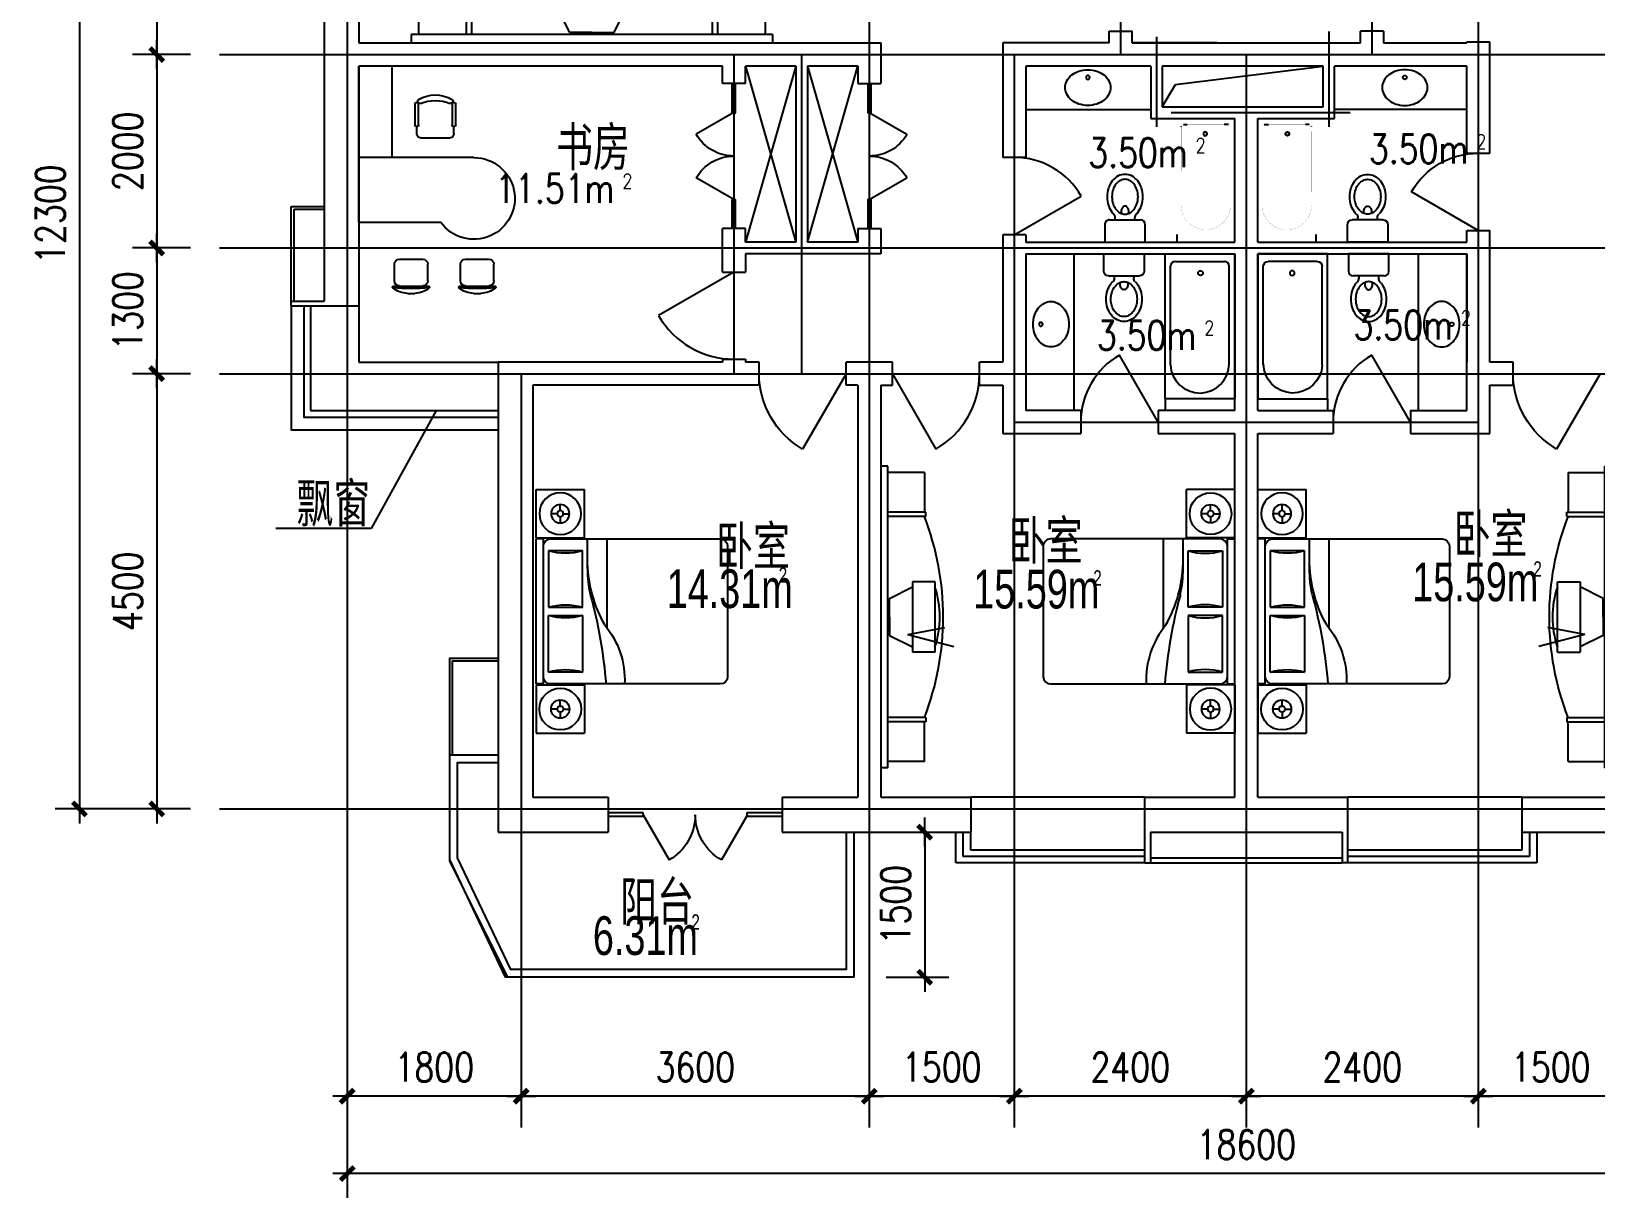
# Model space of a CAD drawing. Header units: millimetres. Extents: x 1132 to 30928, y 558 to 21471.
# Drawn here: x 1132 to 17314, y 558 to 12618 of the extents above; entities that cross this region are included whole.
import ezdxf
from ezdxf.enums import TextEntityAlignment as Align

# ---------------------------------------------------------------- set-up
doc = ezdxf.new("R2010")
doc.units = ezdxf.units.MM
for name, color, linetype in [('AXIS', 3, 'Continuous'), ('BALCONY', 6, 'Continuous'), ('DOTE', 1, 'Continuous'), ('LVTRY', 6, 'Continuous'), ('PUB_DIM', 3, 'Continuous'), ('PUB_TEXT', 7, 'Continuous'), ('PUB_WALL', 255, 'Continuous'), ('WALL', 255, 'Continuous'), ('WINDOW', 2, 'Continuous'), ('家具布置', 6, 'Continuous')]:
    doc.layers.add(name, color=color, linetype=linetype)
doc.styles.add('DIM_FONT', font='SIMPLEX.shx', dxfattribs={"width": 0.8})
doc.styles.get("Standard").update_dxf_attribs({"font": 'arial.ttf'})
doc.dimstyles.new('AXIS', dxfattribs={"dimtxt": 300, "dimasz": 1, "dimexe": 250, "dimexo": 300, "dimgap": 150, "dimtad": 1, "dimdec": 0, "dimdsep": 46, "dimtxsty": 'DIM_FONT', "dimblk": '_DIMX', "dimcen": 2.5, "dimse1": 1, "dimse2": 1, "dimclrt": 7, "dimadec": 0, "dimazin": 0, "dimtfac": 1, "dimtdec": 0, "dimtix": 1, "dimtmove": 2, "dimatfit": 3, "dimldrblk": '_DIMX', "dimfxl": 1, "dimtolj": 1, "dimtzin": 0, "dimarcsym": 0})
doc.dimstyles.new('DIMN', dxfattribs={"dimtxt": 300, "dimasz": 1, "dimexe": 250, "dimexo": 300, "dimgap": 150, "dimtad": 1, "dimdec": 0, "dimdsep": 46, "dimtxsty": 'DIM_FONT', "dimblk": '_DIMX', "dimcen": 2.5, "dimclrt": 7, "dimadec": 0, "dimazin": 0, "dimtfac": 1, "dimtdec": 0, "dimtix": 1, "dimtmove": 2, "dimatfit": 3, "dimldrblk": '_DIMX', "dimfxl": 1, "dimtolj": 1, "dimtzin": 0, "dimarcsym": 0})

# ---------------------------------------------------------------- blocks, each defined once
blk = doc.blocks.new('_DIMX')
blk.add_line((-150, 0), (150, 0))
at = {"const_width": 50}
blk.add_lwpolyline([(-70, -70), (70, 70)], dxfattribs=at)
blk = doc.blocks.new('*D69')
at = {"layer": 'DEFPOINTS', "color": 0, "transparency": 16777216}
for p in [(4400, 2461), (23000, 2461), (4400, 808)]:
    blk.add_point(p, dxfattribs=at)
at = {"layer": 'PUB_DIM', "color": 0, "lineweight": -2, "transparency": 16777216}
for p, q in [((4400, 2161), (4400, 558)), ((23000, 2161), (23000, 558)), ((22999, 808), (4401, 808))]:
    blk.add_line(p, q, dxfattribs=at)
at = {"layer": 'PUB_DIM', "color": 0, "lineweight": -2, "transparency": 16777216, "rotation": 180}
blk.add_blockref('_DIMX', (4400, 808), dxfattribs=at)
at = {"layer": 'PUB_DIM', "color": 0, "lineweight": -2, "transparency": 16777216}
blk.add_blockref('_DIMX', (23000, 808), dxfattribs=at)
at = {"layer": 'PUB_DIM', "color": 7, "transparency": 16777216, "insert": (13700, 1108), "char_height": 300, "attachment_point": 5, "style": 'DIM_FONT'}
blk.add_mtext('\\A1;18600', dxfattribs=at)
blk = doc.blocks.new('M_A1SFU')
blk.add_line((-0.5, 0), (0, -0.866))
blk.add_arc((-0.5, 0), 1, 300, 0)
blk = doc.blocks.new('*D73')
at = {"layer": 'DEFPOINTS', "color": 0, "transparency": 16777216}
for p in [(3079, 16878), (1629, 4578), (3079, 4578)]:
    blk.add_point(p, dxfattribs=at)
at = {"layer": 'PUB_DIM', "color": 0, "lineweight": -2, "transparency": 16777216}
for p, q in [((2779, 16878), (1379, 16878)), ((1629, 16877), (1629, 4579)), ((2779, 4578), (1379, 4578))]:
    blk.add_line(p, q, dxfattribs=at)
for p, rotation in [((1629, 16878), 90), ((1629, 4578), 270)]:
    blk.add_blockref('_DIMX', p, dxfattribs=dict(at, rotation=rotation))
at = {"layer": 'PUB_DIM', "color": 7, "transparency": 16777216, "insert": (1329, 10728), "char_height": 300, "attachment_point": 5, "rotation": 90, "style": 'DIM_FONT'}
blk.add_mtext('\\A1;12300', dxfattribs=at)
blk = doc.blocks.new('*D74')
at = {"layer": 'DEFPOINTS', "color": 0, "transparency": 16777216}
for p in [(3079, 9078), (2429, 4578), (3079, 4578)]:
    blk.add_point(p, dxfattribs=at)
at = {"layer": 'PUB_DIM', "color": 0, "lineweight": -2, "transparency": 16777216}
for p, q in [((2779, 9078), (2179, 9078)), ((2429, 9077), (2429, 4579)), ((2779, 4578), (2179, 4578))]:
    blk.add_line(p, q, dxfattribs=at)
for p, rotation in [((2429, 9078), 90), ((2429, 4578), 270)]:
    blk.add_blockref('_DIMX', p, dxfattribs=dict(at, rotation=rotation))
at = {"layer": 'PUB_DIM', "color": 7, "transparency": 16777216, "insert": (2129, 6828), "char_height": 300, "attachment_point": 5, "rotation": 90, "style": 'DIM_FONT'}
blk.add_mtext('\\A1;4500', dxfattribs=at)
blk = doc.blocks.new('*D75')
at = {"layer": 'AXIS', "color": 0, "lineweight": -2, "transparency": 16777216}
for p, q in [((9974, 4338), (10623, 4338)), ((10373, 4337), (10373, 2839)), ((9974, 2838), (10623, 2838))]:
    blk.add_line(p, q, dxfattribs=at)
at = {"layer": 'DEFPOINTS', "color": 0, "transparency": 16777216}
for p in [(9674, 4338), (9674, 2838), (10373, 2838)]:
    blk.add_point(p, dxfattribs=at)
at = {"layer": 'AXIS', "color": 0, "lineweight": -2, "transparency": 16777216}
for p, rotation in [((10373, 4338), 90), ((10373, 2838), 270)]:
    blk.add_blockref('_DIMX', p, dxfattribs=dict(at, rotation=rotation))
at = {"layer": 'AXIS', "color": 7, "transparency": 16777216, "insert": (10073, 3588), "char_height": 300, "attachment_point": 5, "rotation": 90, "style": 'DIM_FONT'}
blk.add_mtext('\\A1;1500', dxfattribs=at)
blk = doc.blocks.new('*D76')
at = {"layer": 'DEFPOINTS', "color": 0, "transparency": 16777216}
for p in [(11300, 2461), (13700, 2461), (11300, 1608)]:
    blk.add_point(p, dxfattribs=at)
at = {"layer": 'PUB_DIM', "color": 0, "lineweight": -2, "transparency": 16777216}
for p, q in [((11300, 2161), (11300, 1358)), ((13700, 2161), (13700, 1358)), ((13699, 1608), (11301, 1608))]:
    blk.add_line(p, q, dxfattribs=at)
at = {"layer": 'PUB_DIM', "color": 0, "lineweight": -2, "transparency": 16777216, "rotation": 180}
blk.add_blockref('_DIMX', (11300, 1608), dxfattribs=at)
at = {"layer": 'PUB_DIM', "color": 0, "lineweight": -2, "transparency": 16777216}
blk.add_blockref('_DIMX', (13700, 1608), dxfattribs=at)
at = {"layer": 'PUB_DIM', "color": 7, "transparency": 16777216, "insert": (12500, 1908), "char_height": 300, "attachment_point": 5, "style": 'DIM_FONT'}
blk.add_mtext('\\A1;2400', dxfattribs=at)
blk = doc.blocks.new('*D77')
at = {"layer": 'DEFPOINTS', "color": 0, "transparency": 16777216}
for p in [(9800, 2461), (11300, 2461), (9800, 1608)]:
    blk.add_point(p, dxfattribs=at)
at = {"layer": 'PUB_DIM', "color": 0, "lineweight": -2, "transparency": 16777216}
for p, q in [((9800, 2161), (9800, 1358)), ((11300, 2161), (11300, 1358)), ((11299, 1608), (9801, 1608))]:
    blk.add_line(p, q, dxfattribs=at)
at = {"layer": 'PUB_DIM', "color": 0, "lineweight": -2, "transparency": 16777216, "rotation": 180}
blk.add_blockref('_DIMX', (9800, 1608), dxfattribs=at)
at = {"layer": 'PUB_DIM', "color": 0, "lineweight": -2, "transparency": 16777216}
blk.add_blockref('_DIMX', (11300, 1608), dxfattribs=at)
at = {"layer": 'PUB_DIM', "color": 7, "transparency": 16777216, "insert": (10550, 1908), "char_height": 300, "attachment_point": 5, "style": 'DIM_FONT'}
blk.add_mtext('\\A1;1500', dxfattribs=at)
blk = doc.blocks.new('*D78')
at = {"layer": 'DEFPOINTS', "color": 0, "transparency": 16777216}
for p in [(6200, 2461), (9800, 2461), (6200, 1608)]:
    blk.add_point(p, dxfattribs=at)
at = {"layer": 'PUB_DIM', "color": 0, "lineweight": -2, "transparency": 16777216}
for p, q in [((6200, 2161), (6200, 1358)), ((9800, 2161), (9800, 1358)), ((9799, 1608), (6201, 1608))]:
    blk.add_line(p, q, dxfattribs=at)
at = {"layer": 'PUB_DIM', "color": 0, "lineweight": -2, "transparency": 16777216, "rotation": 180}
blk.add_blockref('_DIMX', (6200, 1608), dxfattribs=at)
at = {"layer": 'PUB_DIM', "color": 0, "lineweight": -2, "transparency": 16777216}
blk.add_blockref('_DIMX', (9800, 1608), dxfattribs=at)
at = {"layer": 'PUB_DIM', "color": 7, "transparency": 16777216, "insert": (8000, 1908), "char_height": 300, "attachment_point": 5, "style": 'DIM_FONT'}
blk.add_mtext('\\A1;3600', dxfattribs=at)
blk = doc.blocks.new('*D79')
at = {"layer": 'DEFPOINTS', "color": 0, "transparency": 16777216}
for p in [(4400, 2461), (6200, 2461), (4400, 1608)]:
    blk.add_point(p, dxfattribs=at)
at = {"layer": 'PUB_DIM', "color": 0, "lineweight": -2, "transparency": 16777216}
for p, q in [((4400, 2161), (4400, 1358)), ((6200, 2161), (6200, 1358)), ((6199, 1608), (4401, 1608))]:
    blk.add_line(p, q, dxfattribs=at)
at = {"layer": 'PUB_DIM', "color": 0, "lineweight": -2, "transparency": 16777216, "rotation": 180}
blk.add_blockref('_DIMX', (4400, 1608), dxfattribs=at)
at = {"layer": 'PUB_DIM', "color": 0, "lineweight": -2, "transparency": 16777216}
blk.add_blockref('_DIMX', (6200, 1608), dxfattribs=at)
at = {"layer": 'PUB_DIM', "color": 7, "transparency": 16777216, "insert": (5300, 1908), "char_height": 300, "attachment_point": 5, "style": 'DIM_FONT'}
blk.add_mtext('\\A1;1800', dxfattribs=at)
blk = doc.blocks.new('*D80')
at = {"layer": 'DEFPOINTS', "color": 0, "transparency": 16777216}
for p in [(13700, 2461), (16100, 2461), (13700, 1608)]:
    blk.add_point(p, dxfattribs=at)
at = {"layer": 'PUB_DIM', "color": 0, "lineweight": -2, "transparency": 16777216}
for p, q in [((13700, 2161), (13700, 1358)), ((16100, 2161), (16100, 1358)), ((16099, 1608), (13701, 1608))]:
    blk.add_line(p, q, dxfattribs=at)
at = {"layer": 'PUB_DIM', "color": 0, "lineweight": -2, "transparency": 16777216, "rotation": 180}
blk.add_blockref('_DIMX', (13700, 1608), dxfattribs=at)
at = {"layer": 'PUB_DIM', "color": 0, "lineweight": -2, "transparency": 16777216}
blk.add_blockref('_DIMX', (16100, 1608), dxfattribs=at)
at = {"layer": 'PUB_DIM', "color": 7, "transparency": 16777216, "insert": (14900, 1908), "char_height": 300, "attachment_point": 5, "style": 'DIM_FONT'}
blk.add_mtext('\\A1;2400', dxfattribs=at)
blk = doc.blocks.new('*D81')
at = {"layer": 'DEFPOINTS', "color": 0, "transparency": 16777216}
for p in [(16100, 2461), (17600, 2461), (16100, 1608)]:
    blk.add_point(p, dxfattribs=at)
at = {"layer": 'PUB_DIM', "color": 0, "lineweight": -2, "transparency": 16777216}
for p, q in [((16100, 2161), (16100, 1358)), ((17600, 2161), (17600, 1358)), ((17599, 1608), (16101, 1608))]:
    blk.add_line(p, q, dxfattribs=at)
at = {"layer": 'PUB_DIM', "color": 0, "lineweight": -2, "transparency": 16777216, "rotation": 180}
blk.add_blockref('_DIMX', (16100, 1608), dxfattribs=at)
at = {"layer": 'PUB_DIM', "color": 0, "lineweight": -2, "transparency": 16777216}
blk.add_blockref('_DIMX', (17600, 1608), dxfattribs=at)
at = {"layer": 'PUB_DIM', "color": 7, "transparency": 16777216, "insert": (16850, 1908), "char_height": 300, "attachment_point": 5, "style": 'DIM_FONT'}
blk.add_mtext('\\A1;1500', dxfattribs=at)
blk = doc.blocks.new('12PLMP12')
at = {"color": 0, "linetype": 'ByBlock'}
for p, q in [((-1.25, 0), (-3.75, 0)), ((0, 1.25), (0, 3.75)), ((1.25, 0), (3.75, 0)), ((0, -1.25), (0, -3.75))]:
    blk.add_line(p, q, dxfattribs=at)
for radius in [8.5, 3.75, 1.25]:
    blk.add_circle((0, 0), radius, dxfattribs=at)
blk = doc.blocks.new('A$C3C5D3AC8')
at = {"layer": '家具布置'}
for p, q in [((1481, 2020), (1481, 2520)), ((1981, 2520), (1481, 2520)), ((1981, 2020), (1981, 2520)), ((1829, 2010), (76, 2010)), ((1245, 1094), (1245, 2010)), ((1448, 1699), (1448, 2010)), ((1981, 2020), (1481, 2020)), ((1905, 510), (1905, 2010)), ((1905, 2010), (1981, 2010)), ((1981, 510), (1981, 2010)), ((0, 1934), (0, 586)), ((1499, 1303), (1499, 1887)), ((1499, 1887), (1854, 1887)), ((1854, 1887), (1854, 1303)), ((1854, 1303), (1499, 1303)), ((1499, 1217), (1499, 633)), ((1854, 1217), (1499, 1217)), ((1854, 633), (1854, 1217)), ((76, 510), (1829, 510)), ((1981, 500), (1481, 500)), ((1481, 500), (1481, 0)), ((1499, 633), (1854, 633)), ((1905, 510), (1981, 510)), ((1981, 500), (1981, 0)), ((1981, 0), (1481, 0))]:
    blk.add_line(p, q, dxfattribs=at)
for centre, radius, start, end in [((76, 1934), 76.2, 90, 180), ((1829, 1934), 76.2, 0, 90), ((1676, 2496), 635, 253.7398, 286.2602), ((51, 1803), 1397, 330.7142, 358.0668), ((228, 1699), 1219, 347.5333, 0.0186), ((6299, 102), 5058, 164.7211, 175.3804), ((1676, 693), 635, 73.7398, 106.2602), ((1676, 1827), 635, 253.7398, 286.2602), ((1962, 548), 898, 140.4539, 182.4327), ((1676, 24), 635, 73.7398, 106.2602), ((76, 586), 76.2, 180, 270), ((1829, 586), 76.2, 270, 0)]:
    blk.add_arc(centre, radius, start, end, dxfattribs=at)
at = {"layer": '家具布置', "xscale": 25.40000000000001, "yscale": 25.40000000000001, "zscale": 25.40000000000001, "rotation": 90}
blk.add_blockref('12PLMP12', (1731, 2270), dxfattribs=at)
at = {"layer": '家具布置', "extrusion": (0, 0, -1), "xscale": 25.40000000000001, "yscale": 25.40000000000001, "zscale": -25.40000000000001, "rotation": 270}
blk.add_blockref('12PLMP12', (-1731, 250), dxfattribs=at)
blk = doc.blocks.new('A$C0D1E5493')
at = {"xscale": -1}
blk.add_blockref('A$C3C5D3AC8', (1981, 0), dxfattribs=at)
blk = doc.blocks.new('A$C6EB1532F')
at = {"layer": '家具布置'}
for p, q in [((80, 3463), (0, 3463)), ((80, 0), (80, 3463)), ((500, 3393), (80, 3393)), ((500, 3393), (500, 2935)), ((516, 2935), (80, 2935)), ((516, 2885), (80, 2885)), ((516, 2885), (516, 2935)), ((516, 578), (80, 578)), ((516, 528), (80, 528)), ((500, 70), (500, 528)), ((516, 578), (516, 528)), ((80, 0), (0, 0)), ((500, 70), (80, 70))]:
    blk.add_line(p, q, dxfattribs=at)
at = {"layer": '家具布置', "linetype": 'ByBlock'}
for p, q in [((363, 2136), (363, 1326)), ((622, 2136), (363, 2136)), ((622, 1326), (622, 2136)), ((99, 1943), (363, 2076)), ((99, 1731), (99, 1943)), ((99, 1731), (99, 1519)), ((99, 1519), (363, 1387)), ((311, 1532), (735, 1611)), ((311, 1532), (839, 1392)), ((622, 1326), (363, 1326))]:
    blk.add_line(p, q, dxfattribs=at)
at = {"layer": '家具布置'}
blk.add_arc((-2461, 1731), 3178, 338.718, 21.282, dxfattribs=at)
at = {"layer": '家具布置', "linetype": 'ByBlock'}
blk.add_arc((-400, 1731), 1078, 341.2967, 18.7033, dxfattribs=at)
blk = doc.blocks.new('M_A8WDW')
for p, q in [((-0.5, 0.0111), (-0.2991, 0.0111)), ((-0.3, 0), (-0.15, -0.2598)), ((-0.2991, -0.0127), (-0.2991, 0.0127)), ((0.3, 0), (0.15, -0.2598)), ((0.2991, -0.0127), (0.2991, 0.0127)), ((0.2991, 0.0111), (0.5, 0.0111)), ((-0.5, -0.0111), (-0.2991, -0.0111)), ((0.2991, -0.0111), (0.5, -0.0111))]:
    blk.add_line(p, q)
for centre, start, end in [((-0.3, 0), 300, 0), ((0.3, 0), 180, 240)]:
    blk.add_arc(centre, 0.3, start, end)
blk = doc.blocks.new('*D65')
at = {"layer": 'DEFPOINTS', "color": 0, "transparency": 16777216}
for p in [(3079, 14178), (2429, 12378), (3079, 12378)]:
    blk.add_point(p, dxfattribs=at)
at = {"layer": 'PUB_DIM', "color": 0, "lineweight": -2, "transparency": 16777216}
for p, q in [((2779, 14178), (2179, 14178)), ((2429, 14177), (2429, 12379)), ((2779, 12378), (2179, 12378))]:
    blk.add_line(p, q, dxfattribs=at)
for p, rotation in [((2429, 14178), 90), ((2429, 12378), 270)]:
    blk.add_blockref('_DIMX', p, dxfattribs=dict(at, rotation=rotation))
at = {"layer": 'PUB_DIM', "color": 7, "transparency": 16777216, "insert": (2129, 13278), "char_height": 300, "attachment_point": 5, "rotation": 90, "style": 'DIM_FONT'}
blk.add_mtext('\\A1;1800', dxfattribs=at)
blk = doc.blocks.new('*D67')
at = {"layer": 'DEFPOINTS', "color": 0, "transparency": 16777216}
for p in [(3079, 12378), (2429, 10378), (3079, 10378)]:
    blk.add_point(p, dxfattribs=at)
at = {"layer": 'PUB_DIM', "color": 0, "lineweight": -2, "transparency": 16777216}
for p, q in [((2779, 12378), (2179, 12378)), ((2429, 12377), (2429, 10379)), ((2779, 10378), (2179, 10378))]:
    blk.add_line(p, q, dxfattribs=at)
for p, rotation in [((2429, 12378), 90), ((2429, 10378), 270)]:
    blk.add_blockref('_DIMX', p, dxfattribs=dict(at, rotation=rotation))
at = {"layer": 'PUB_DIM', "color": 7, "transparency": 16777216, "insert": (2129, 11378), "char_height": 300, "attachment_point": 5, "rotation": 90, "style": 'DIM_FONT'}
blk.add_mtext('\\A1;2000', dxfattribs=at)
blk = doc.blocks.new('*D68')
at = {"layer": 'DEFPOINTS', "color": 0, "transparency": 16777216}
for p in [(3079, 10378), (2429, 9078), (3079, 9078)]:
    blk.add_point(p, dxfattribs=at)
at = {"layer": 'PUB_DIM', "color": 0, "lineweight": -2, "transparency": 16777216}
for p, q in [((2779, 10378), (2179, 10378)), ((2429, 10377), (2429, 9079)), ((2779, 9078), (2179, 9078))]:
    blk.add_line(p, q, dxfattribs=at)
for p, rotation in [((2429, 10378), 90), ((2429, 9078), 270)]:
    blk.add_blockref('_DIMX', p, dxfattribs=dict(at, rotation=rotation))
at = {"layer": 'PUB_DIM', "color": 7, "transparency": 16777216, "insert": (2129, 9728), "char_height": 300, "attachment_point": 5, "rotation": 90, "style": 'DIM_FONT'}
blk.add_mtext('\\A1;1300', dxfattribs=at)
blk = doc.blocks.new('M_C38OKK')
for p, q in [((-869, 1365), (-869, 1825)), ((-801, 1820), (-576, 1820)), ((-509, 1437), (-509, 1752)), ((-969, 1545), (-969, 1644)), ((860, 1550), (860, 0)), ((-801, 1370), (-576, 1370)), ((1178, 1280), (1278, 1280)), ((1303, 1305), (1578, 1305)), ((-8, 0), (-8, 1102)), ((1128, 830), (1128, 1230)), ((1578, 1255), (1303, 1255)), ((-869, 473), (-869, 933)), ((-801, 928), (-576, 928)), ((-509, 546), (-509, 861)), ((-969, 654), (-969, 753)), ((1178, 780), (1278, 780)), ((1303, 805), (1578, 805)), ((1578, 755), (1303, 755)), ((-801, 478), (-576, 478)), ((860, 450), (2092, 450)), ((2092, 450), (2092, 0)), ((-8, 0), (2092, 0))]:
    blk.add_line(p, q)
for centre, radius, start, end in [((310, 1550), 550, 360, 234.6112), ((-653, 1635), 316, 139.2735, 178.2349), ((1809, 1595), 2713, 174.8023, 185.1977), ((-885, 1834), 10, 67.33, 139.2735), ((-889, 1825), 20, 360, 67.33), ((-801, 1752), 67.5, 90, 180), ((-576, 1752), 67.5, 360, 90), ((-653, 1555), 316, 181.7651, 220.7265), ((-885, 1356), 10, 220.7265, 292.67), ((-889, 1365), 20, 292.67, 360), ((-801, 1437), 67.5, 180, 270), ((-576, 1437), 67.5, 270, 360), ((1178, 1230), 50, 90, 180), ((1303, 1280), 25, 90, 270), ((1578, 1280), 25, 270, 90), ((1617, 1240), 28.1, 31.8908, 201.2393), ((1076, 1030), 552, 338.7607, 21.2393), ((1279, 1030), 426, 328.1092, 31.8908), ((-653, 743), 316, 139.2735, 178.2349), ((1809, 703), 2713, 174.8023, 185.1977), ((-885, 942), 10, 67.33, 139.2735), ((-889, 933), 20, 360, 67.33), ((-801, 861), 67.5, 90, 180), ((-576, 861), 67.5, 360, 90), ((-653, 663), 316, 181.7651, 220.7265), ((1178, 830), 50, 180, 270), ((1303, 780), 25, 90, 270), ((1578, 780), 25, 270, 90), ((1617, 820), 28.1, 158.7607, 328.1092), ((-885, 464), 10, 220.7265, 292.67), ((-889, 473), 20, 292.67, 360), ((-801, 546), 67.5, 180, 270), ((-576, 546), 67.5, 270, 360)]:
    blk.add_arc(centre, radius, start, end)
at = {"width": 0.8, "flags": 9}
for tag in ['XSIZE', 'YSIZE']:
    blk.add_attdef(tag, (0, 0), '', height=0.5, dxfattribs=at)
blk = doc.blocks.new('M_E4')
for p, q in [((670, -80), (670, -137)), ((670, -86), (670, -97)), ((670, -663), (670, -614))]:
    blk.add_line(p, q)
at = {"const_width": 1.5}
for points in [[(-750, -750), (-750, 0)], [(-750, 0), (750, 0)], [(750, 0), (750, -750)], [(608, -56), (640, -56)], [(670, -90), (670, -656)], [(750, -750), (-750, -750)], [(670, -663), (670, -655)]]:
    blk.add_lwpolyline(points, dxfattribs=at)
for points in [[(-399, -56, 0.930688), (-388, -693, 0.930688)], [(670, -86, 0.414214), (640, -56, 0.414214)], [(670, -90, 0.041784), (670, -85, 0.412615)], [(640, -693, 0.414214), (670, -663, 0.414214)]]:
    blk.add_lwpolyline(points, format="xyb", dxfattribs=at)
at = {"const_width": 1.5, "flags": 128}
for points in [[(-399, -56), (608, -56)], [(-399, -694), (645, -692)]]:
    blk.add_lwpolyline(points, dxfattribs=at)
for radius in [25, 23]:
    blk.add_circle((550, -381), radius)
blk.add_arc((640, -663), 30, 270, 280.176)
at = {"width": 0.8, "flags": 9}
for tag in ['XSIZE', 'YSIZE']:
    blk.add_attdef(tag, (0, 0), '', height=0.5, dxfattribs=at)
blk = doc.blocks.new('_LV5')
for p, q in [((210, 0), (-210, 0)), ((-210, 0), (-210, -180)), ((210, -180), (210, 0)), ((160, -230), (-160, -230)), ((-101, -230), (-101, -254)), ((101, -230), (101, -254))]:
    blk.add_line(p, q)
blk.add_lwpolyline([(-135, -469, 0.080312), (-123, -544, 0.089014), (-92, -602, 0.104918), (-46, -639, 0.119812), (0, -650, 0.119812), (46, -639, 0.104918), (92, -602, 0.089014), (123, -544, 0.080312), (135, -469, 0.080312), (123, -395, 0.089014), (92, -337, 0.104918), (46, -300, 0.119812), (0, -288, 0.119812), (-46, -300, 0.104918), (-92, -337, 0.089014), (-123, -395, 0.080312)], format="xyb", close=True)
for points in [[(-39, -318, 0.073567), (-36, -339, 0.084454), (-27, -356, 0.10642), (-14, -368, 0.129709), (0, -372, 0.129709), (14, -368, 0.10642), (27, -356, 0.084454), (36, -339, 0.073567), (39, -318, 0.073567), (36, -298, 0.014016), (35, -295, 0.10642)], [(-35, -295, 0.013578), (-36, -298, 0.073567), (-39, -318, 0.073567)]]:
    blk.add_lwpolyline(points, format="xyb")
for centre, radius, start, end in [((-160, -180), 50, 180, 270), ((52, -453), 235, 141.2863, 161.6333), ((20, -427), 194, 134.8144, 141.2863), ((-151, -254), 50, 314.8144, 0), ((151, -254), 50, 180, 225.2555), ((-20, -427), 194, 38.7137, 45.2555), ((-52, -453), 235, 18.3667, 38.7137), ((160, -180), 50, 270, 0), ((102, -469), 287, 161.6333, 180), ((102, -469), 287, 180, 198.3667), ((-102, -469), 287, 0, 18.3667), ((-102, -469), 287, 341.6333, 0), ((52, -486), 235, 198.3667, 218.7137), ((20, -512), 194, 218.7137, 242.6714), ((-20, -512), 194, 297.3286, 321.2863), ((-52, -486), 235, 321.2863, 341.6333), ((0, -551), 150, 242.6714, 270), ((0, -551), 150, 270, 297.3286)]:
    blk.add_arc(centre, radius, start, end)
blk = doc.blocks.new('_LV29')
for p, q in [((-360, 0), (360, 0)), ((-360, -1500), (-360, 0)), ((360, 0), (360, -1500)), ((-304, -1149), (-304, -130)), ((-254, -80), (254, -80)), ((304, -1149), (304, -130)), ((360, -1500), (-360, -1500))]:
    blk.add_line(p, q)
blk.add_circle((6, -200), 25)
for centre, radius, start, end in [((-254, -130), 50, 90, 179.9956), ((254, -130), 50, 0.0044, 90), ((-1, -1136), 304, 182.4544, 359.7472)]:
    blk.add_arc(centre, radius, start, end)
blk = doc.blocks.new('_LV4')
blk.add_lwpolyline([(0, -520, 0.078966), (92, -505, 0.088152), (166, -466, 0.105269), (218, -403, 0.121685), (235, -335, 0.121685), (218, -267, 0.105269), (166, -204, 0.088152), (92, -165, 0.078966), (0, -150, 0.078966), (-92, -165, 0.088152), (-166, -204, 0.105269), (-218, -267, 0.121685), (-235, -335, 0.121685), (-218, -403, 0.105269), (-166, -466, 0.088152), (-92, -505, 0.078966)], format="xyb", close=True)
blk.add_circle((0, -230), 20)

msp = doc.modelspace()

# ---------------------------------------------------------------- linework, layer by layer
for p, q in [((8520, 12258.2), (9040, 10438.2)), ((9040, 12258.2), (8520, 10438.2)), ((9160, 12258.2), (9680, 10438.2)), ((9160, 10438.2), (9680, 12258.2)), ((12966.4, 12067.8), (14493.5, 12258.2)), ((12830.7, 11838.2), (12966.4, 12067.8)), ((11420, 11808.5), (12710.7, 11808.5)), ((15980, 11808.5), (14613.5, 11808.5)), ((12980, 10518.2), (12980, 10438.2)), ((14420, 10518.2), (14420, 10438.2)), ((11918.3, 8698.2), (11918.3, 10318.2)), ((15481.8, 8698.2), (15481.8, 10318.2)), ((12860, 8818.2), (12860, 8698.2)), ((14540, 8818.2), (14540, 8698.2)), ((5321.5, 8698.2), (4646.4, 7478.9)), ((4646.4, 7478.9), (3660.5, 7478.9))]:
    msp.add_line(p, q)
at = {"layer": 'BALCONY'}
for p, q in [((12710, 4070.8), (14690, 4070.8)), ((12710, 4020.8), (14690, 4020.8))]:
    msp.add_line(p, q, dxfattribs=at)
at = {"layer": 'DOTE'}
for p, q in [((4400, 19586.6), (4400, 1283.5)), ((9800, 19586.6), (9800, 1283.5)), ((12400, 19586.6), (12400, 12378.2)), ((15000, 19586.6), (15000, 12378.2)), ((16100, 14808.8), (16100, 1283.5)), ((12770.7, 12562.2), (12770.7, 11630.8)), ((14553.5, 12615.7), (14553.5, 11630.8)), ((3079.1, 12378.2), (24599.9, 12378.2)), ((8400, 12378.2), (8400, 9078.2)), ((9100, 12378.2), (9100, 9078.2)), ((11300, 12378.2), (11300, 1283.5)), ((13700, 12378.2), (13700, 1283.5)), ((12922.3, 11778.2), (14773.3, 11778.2)), ((3079.1, 10378.2), (24599.9, 10378.2)), ((3079.1, 9078.2), (24599.9, 9078.2)), ((6200, 9078.2), (6200, 1283.5)), ((11300, 8578.2), (16100, 8578.2)), ((3079.1, 4578.2), (24599.9, 4578.2))]:
    msp.add_line(p, q, dxfattribs=at)
at = {"layer": 'PUB_WALL'}
for p, q in [((4160, 13428.2), (4160, 9828.2)), ((4520, 13428.2), (4520, 12498.2)), ((4520, 12498.2), (9920, 12498.2)), ((9920, 12498.2), (9920, 12078.2)), ((12280, 12498.2), (11180, 12498.2)), ((12280, 12618.2), (12520, 12618.2)), ((12280, 12498.2), (12280, 12618.2)), ((12520, 12498.2), (12520, 12618.2)), ((13400, 12498.2), (12520, 12498.2)), ((14000, 12498.2), (14880, 12498.2)), ((15120, 12498.2), (15980, 12498.2)), ((15980, 12498.2), (15980, 12508.2)), ((15980, 12508.2), (16220, 12508.2)), ((16220, 12498.2), (16220, 12508.2)), ((4520, 12258.2), (4520, 9778.2)), ((8280, 12258.2), (4520, 12258.2)), ((8280, 12078.2), (8280, 12258.2)), ((9040, 12258.2), (8520, 12258.2)), ((8520, 12078.2), (8520, 12258.2)), ((9040, 12258.2), (9040, 10438.2)), ((9160, 12258.2), (9160, 10438.2)), ((9680, 12258.2), (9160, 12258.2)), ((9680, 12258.2), (9680, 12078.2)), ((12710.7, 12258.2), (11420, 12258.2)), ((12710.7, 12258.2), (12710.7, 11718.2)), ((13400, 12258.2), (12830.7, 12258.2)), ((12830.7, 12258.2), (12830.7, 11838.2)), ((14493.5, 12258.2), (14000, 12258.2)), ((14493.5, 11838.2), (14493.5, 12258.2)), ((15980, 12258.2), (14613.5, 12258.2)), ((14613.5, 11718.2), (14613.5, 12258.2)), ((8520, 12078.2), (8280, 12078.2)), ((9680, 12078.2), (9920, 12078.2)), ((12830.7, 11838.2), (14493.5, 11838.2)), ((13580, 10438.2), (13580, 11718.2)), ((13820, 10438.2), (13820, 11718.2)), ((8520, 10578.2), (8280, 10578.2)), ((8280, 10128.2), (8280, 10578.2)), ((8520, 10438.2), (8520, 10578.2)), ((9680, 10578.2), (9680, 10438.2)), ((9680, 10578.2), (9920, 10578.2)), ((9920, 10578.2), (9920, 10318.2)), ((9040, 10438.2), (8520, 10438.2)), ((9680, 10438.2), (9160, 10438.2)), ((8520, 10318.2), (8520, 10128.2)), ((9920, 10318.2), (8520, 10318.2)), ((11420, 10318.2), (11420, 10218.2)), ((13580, 9198.2), (13580, 10318.2)), ((13820, 9198.2), (13820, 10318.2)), ((15980, 10318.2), (15980, 9198.2)), ((8280, 10128.2), (8520, 10128.2)), ((3820, 9778.2), (3820, 9828.2)), ((3820, 9828.2), (4160, 9828.2)), ((3820, 9778.2), (4520, 9778.2)), ((8280, 9228.2), (8520, 9228.2)), ((8280, 9228.2), (8280, 9198.2)), ((8520, 9228.2), (8520, 9198.2)), ((5960, 9198.2), (5960, 4338.2)), ((8280, 9198.2), (5960, 9198.2)), ((8660, 9198.2), (8520, 9198.2)), ((8660, 8958.2), (8660, 9198.2)), ((10040, 9198.2), (9560, 9198.2)), ((9560, 8958.2), (9560, 9198.2)), ((10040, 8958.2), (10040, 9198.2)), ((11180, 9198.2), (10940, 9198.2)), ((10940, 8958.2), (10940, 9198.2)), ((16460, 9198.2), (16220, 9198.2)), ((16460, 8958.2), (16460, 9198.2)), ((6320, 8958.2), (6320, 4698.2)), ((8660, 8958.2), (6320, 8958.2)), ((9680, 8958.2), (9560, 8958.2)), ((9680, 8958.2), (9680, 4698.2)), ((9920, 8958.2), (9920, 4698.2)), ((9920, 8958.2), (10040, 8958.2)), ((10940, 8958.2), (11180, 8958.2)), ((13580, 8698.2), (13580, 8958.2)), ((13820, 8698.2), (13820, 8958.2)), ((16220, 8958.2), (16460, 8958.2)), ((13580, 4698.2), (13580, 8458.2)), ((13820, 4698.2), (13820, 8458.2)), ((6320, 4698.2), (7100, 4698.2)), ((7100, 4698.2), (7100, 4338.2)), ((8900, 4698.2), (9680, 4698.2)), ((8900, 4698.2), (8900, 4338.2)), ((9920, 4698.2), (10850, 4698.2)), ((10850, 4698.2), (10850, 4338.2)), ((12650, 4020.8), (12650, 4698.2)), ((12650, 4698.2), (13580, 4698.2)), ((13820, 4698.2), (14750, 4698.2)), ((14750, 4020.8), (14750, 4698.2)), ((16550, 4698.2), (16550, 4338.2)), ((16550, 4698.2), (17480, 4698.2)), ((5960, 4338.2), (7100, 4338.2)), ((8900, 4338.2), (10850, 4338.2)), ((12710, 4338.2), (12710, 4020.8)), ((12710, 4338.2), (14690, 4338.2)), ((14690, 4338.2), (14690, 4020.8)), ((16550, 4338.2), (18500, 4338.2)), ((12650, 4020.8), (12710, 4020.8)), ((14750, 4020.8), (14690, 4020.8))]:
    msp.add_line(p, q, dxfattribs=at)
at = {"layer": 'WALL'}
for p, q in [((4160, 13428.2), (4160, 9828.2)), ((4520, 13428.2), (4520, 12498.2)), ((4520, 12498.2), (9920, 12498.2)), ((9920, 12498.2), (9920, 12078.2)), ((12280, 12498.2), (11180, 12498.2)), ((11180, 12498.2), (11180, 11314.6)), ((12280, 12498.2), (12280, 12618.2)), ((12280, 12618.2), (12520, 12618.2)), ((12520, 12498.2), (12520, 12618.2)), ((12520, 12498.2), (14880, 12498.2)), ((15120, 12618.2), (14880, 12618.2)), ((14880, 12498.2), (14880, 12618.2)), ((15120, 12618.2), (15120, 12498.2)), ((15120, 12498.2), (15980, 12498.2)), ((15980, 12498.2), (15980, 12508.2)), ((15980, 12508.2), (16220, 12508.2)), ((16220, 11358.2), (16220, 12508.2)), ((4520, 12258.2), (4520, 9778.2)), ((8280, 12258.2), (4520, 12258.2)), ((8280, 12078.2), (8280, 12258.2)), ((9040, 12258.2), (8520, 12258.2)), ((8520, 12078.2), (8520, 12258.2)), ((9040, 12258.2), (9040, 10438.2)), ((9160, 12258.2), (9160, 10438.2)), ((9680, 12258.2), (9160, 12258.2)), ((9680, 12258.2), (9680, 12078.2)), ((11420, 12258.2), (11420, 11314.6)), ((12710.7, 12258.2), (11420, 12258.2)), ((12710.7, 12258.2), (12710.7, 11718.2)), ((14493.5, 12258.2), (12830.7, 12258.2)), ((12830.7, 12258.2), (12830.7, 11838.2)), ((14493.5, 11838.2), (14493.5, 12258.2)), ((15980, 12258.2), (14613.5, 12258.2)), ((14613.5, 11718.2), (14613.5, 12258.2)), ((15980, 11358.2), (15980, 12258.2)), ((8520, 12078.2), (8280, 12078.2)), ((9680, 12078.2), (9920, 12078.2)), ((12830.7, 11838.2), (14493.5, 11838.2)), ((12710.7, 11718.2), (13580, 11718.2)), ((13580, 10438.2), (13580, 11718.2)), ((13820, 10438.2), (13820, 11718.2)), ((13820, 11718.2), (14613.5, 11718.2)), ((15980, 11358.2), (16220, 11358.2)), ((11420, 11314.6), (11180, 11314.6)), ((8280, 10128.2), (8280, 10578.2)), ((8520, 10578.2), (8280, 10578.2)), ((8520, 10438.2), (8520, 10578.2)), ((9680, 10578.2), (9680, 10438.2)), ((9680, 10578.2), (9920, 10578.2)), ((9920, 10578.2), (9920, 10318.2)), ((15980, 10438.2), (15980, 10558.2)), ((15980, 10558.2), (16220, 10558.2)), ((16220, 9198.2), (16220, 10558.2)), ((9040, 10438.2), (8520, 10438.2)), ((9680, 10438.2), (9160, 10438.2)), ((11420, 10514.6), (11180, 10514.6)), ((11180, 10514.6), (11180, 9198.2)), ((11420, 10514.6), (11420, 10438.2)), ((11420, 10438.2), (13580, 10438.2)), ((13820, 10438.2), (15980, 10438.2)), ((8520, 10318.2), (8520, 10128.2)), ((9920, 10318.2), (8520, 10318.2)), ((11420, 10318.2), (11420, 8698.2)), ((11420, 10318.2), (13580, 10318.2)), ((13580, 8698.2), (13580, 10318.2)), ((13820, 10318.2), (15980, 10318.2)), ((13820, 8698.2), (13820, 10318.2)), ((15980, 8698.2), (15980, 10318.2)), ((8280, 10128.2), (8520, 10128.2)), ((3820, 9828.2), (4160, 9828.2)), ((3820, 9778.2), (3820, 9828.2)), ((3820, 9778.2), (4520, 9778.2)), ((8280, 9228.2), (8280, 9198.2)), ((8280, 9228.2), (8520, 9228.2)), ((8520, 9228.2), (8520, 9198.2)), ((5960, 9198.2), (5960, 4338.2)), ((8280, 9198.2), (5960, 9198.2)), ((8660, 9198.2), (8520, 9198.2)), ((8660, 8958.2), (8660, 9198.2)), ((9560, 8958.2), (9560, 9198.2)), ((10040, 9198.2), (9560, 9198.2)), ((10040, 8958.2), (10040, 9198.2)), ((10940, 8958.2), (10940, 9198.2)), ((11180, 9198.2), (10940, 9198.2)), ((16460, 9198.2), (16220, 9198.2)), ((16460, 8958.2), (16460, 9198.2)), ((6320, 8958.2), (6320, 4698.2)), ((8660, 8958.2), (6320, 8958.2)), ((9680, 8958.2), (9560, 8958.2)), ((9680, 8958.2), (9680, 4698.2)), ((9920, 8958.2), (9920, 4698.2)), ((9920, 8958.2), (10040, 8958.2)), ((10940, 8958.2), (11180, 8958.2)), ((11180, 8958.2), (11180, 8458.2)), ((16220, 8458.2), (16220, 8958.2)), ((16220, 8958.2), (16460, 8958.2)), ((11987.6, 8698.2), (11420, 8698.2)), ((11987.6, 8698.2), (11987.6, 8458.2)), ((12787.6, 8698.2), (12787.6, 8458.2)), ((13580, 8698.2), (12787.6, 8698.2)), ((13820, 8698.2), (14597.9, 8698.2)), ((14597.9, 8698.2), (14597.9, 8458.2)), ((15397.9, 8698.2), (15397.9, 8458.2)), ((15397.9, 8698.2), (15980, 8698.2)), ((11180, 8458.2), (11987.6, 8458.2)), ((12787.6, 8458.2), (13580, 8458.2)), ((13580, 4698.2), (13580, 8458.2)), ((13820, 4698.2), (13820, 8458.2)), ((13820, 8458.2), (14597.9, 8458.2)), ((15397.9, 8458.2), (16220, 8458.2)), ((6320, 4698.2), (7100, 4698.2)), ((7100, 4698.2), (7100, 4338.2)), ((8900, 4698.2), (9680, 4698.2)), ((8900, 4698.2), (8900, 4338.2)), ((9920, 4698.2), (10850, 4698.2)), ((10850, 4698.2), (10850, 4338.2)), ((12650, 4020.8), (12650, 4698.2)), ((12650, 4698.2), (13580, 4698.2)), ((13820, 4698.2), (14750, 4698.2)), ((14750, 4020.8), (14750, 4698.2)), ((16550, 4698.2), (17480, 4698.2)), ((16550, 4698.2), (16550, 4338.2)), ((5960, 4338.2), (7100, 4338.2)), ((8900, 4338.2), (10850, 4338.2)), ((12710, 4338.2), (12710, 4020.8)), ((12710, 4338.2), (14690, 4338.2)), ((14690, 4338.2), (14690, 4020.8)), ((16550, 4338.2), (18500, 4338.2)), ((12650, 4020.8), (12710, 4020.8)), ((14750, 4020.8), (14690, 4020.8))]:
    msp.add_line(p, q, dxfattribs=at)
at = {"layer": 'WINDOW'}
for p, q in [((4020, 9778.2), (4020, 8698.2)), ((4520, 9778.2), (4520, 9198.2)), ((4520, 9198.2), (5960, 9198.2)), ((4020, 8698.2), (5960, 8698.2)), ((12650, 4698.2), (10850, 4698.2)), ((16550, 4698.2), (14750, 4698.2)), ((10693.6, 4020.8), (10693.6, 4338.2)), ((10771.8, 4086), (10771.8, 4338.2)), ((10850, 4151.2), (10850, 4338.2)), ((16550, 4338.2), (16550, 4151.2)), ((16628.3, 4338.2), (16628.3, 4086)), ((16706.5, 4338.2), (16706.5, 4020.8)), ((12650, 4086), (10771.8, 4086)), ((12650, 4151.2), (10850, 4151.2)), ((16550, 4151.2), (14750, 4151.2)), ((16628.3, 4086), (14750, 4086)), ((12650, 4020.8), (10693.6, 4020.8)), ((16706.5, 4020.8), (14750, 4020.8)), ((14906.5, 4020.8), (14846.5, 4020.8))]:
    msp.add_line(p, q, dxfattribs=at)
for points in [[(3820, 9778.2), (3820, 8498.2), (5960, 8498.2)], [(3950, 9778.2), (3950, 8628.2), (5960, 8628.2)]]:
    msp.add_lwpolyline(points, dxfattribs=at)
at = {"layer": '家具布置'}
for p, q in [((3820, 9828.2), (3820, 10808.2)), ((3820, 10808.2), (4160, 10808.2)), ((3850, 9828.2), (3850, 10778.2)), ((3850, 10778.2), (4160, 10778.2))]:
    msp.add_line(p, q, dxfattribs=at)
for points in [[(5460, 5138.2), (5460, 6138.2), (5960, 6138.2)], [(5490, 5138.2), (5490, 6108.2), (5960, 6108.2)], [(9560, 2838.2), (6060, 2838.2), (6060, 2838.2), (5460, 4038.2), (5460, 5138.2), (5960, 5138.2)], [(9640, 4338.2), (9640, 2838.2), (6038, 2838.2), (5460, 4056.6), (5460, 5138.2), (5960, 5138.2)], [(9560, 4338.2), (9560, 2918.2), (6093.2, 2918.2), (5540, 4071.3), (5540, 5058.2), (5960, 5058.2)]]:
    msp.add_lwpolyline(points, dxfattribs=at)

# ---------------------------------------------------------------- block references
at = {"extrusion": (0, 0, -1), "xscale": -1.080000000001746, "yscale": 1.080000000001746, "zscale": -1.08, "rotation": 270}
msp.add_blockref('A$C6EB1532F', (-8800.3, 12498.2), dxfattribs=at)
for name, p, xscale, yscale, zscale, rotation in [('M_C38OKK', (4520, 10651.8), -0.7679999999963911, 0.7679999999963911, 0.7680000000000001, 270), ('M_E4', (13580, 11118.2), -0.8000000000029104, 0.8000000000029104, 0.8, 270), ('M_E4', (13820, 11118.2), 0.8000000000029104, 0.8000000000029104, 0.8, 90)]:
    msp.add_blockref(name, p, dxfattribs=dict(xscale=xscale, yscale=yscale, zscale=zscale, rotation=rotation))
at = {"yscale": 0.8999999999941792, "zscale": 0.9}
for p, xscale in [((9920, 5004.2), 0.9000000000232831), ((17480, 5004.2), -0.9000000000232831)]:
    msp.add_blockref('A$C6EB1532F', p, dxfattribs=dict(at, xscale=xscale))
for p in [(6353.1, 5360), (13820, 5360)]:
    msp.add_blockref('A$C0D1E5493', p)
at = {"xscale": -1}
msp.add_blockref('A$C0D1E5493', (13580, 5360), dxfattribs=at)
at = {"layer": 'LVTRY', "xscale": -1}
for name, p in [('_LV4', (12060.7, 12371.5)), ('_LV5', (12434.5, 10318.2)), ('_LV29', (14180, 10318.2))]:
    msp.add_blockref(name, p, dxfattribs=at)
at = {"layer": 'LVTRY'}
for name, p in [('_LV4', (15339.3, 12371.5)), ('_LV29', (13220, 10318.2)), ('_LV5', (14965.5, 10318.2))]:
    msp.add_blockref(name, p, dxfattribs=at)
for name, p, rotation in [('_LV5', (12445.1, 10438.2), 180), ('_LV4', (16055.7, 9589), 270)]:
    msp.add_blockref(name, p, dxfattribs=dict(at, rotation=rotation))
at = {"layer": 'LVTRY', "xscale": -1}
for name, p, rotation in [('_LV5', (14955, 10438.2), 180), ('_LV4', (11344.4, 9589), 90)]:
    msp.add_blockref(name, p, dxfattribs=dict(at, rotation=rotation))
at = {"layer": 'WINDOW'}
for name, p, xscale, yscale, zscale, rotation in [('M_A8WDW', (8400, 11328.2), 1500, -1500, 1500, 90), ('M_A8WDW', (9800, 11328.2), 1500, -1500, 1500, 270), ('M_A1SFU', (16100, 10958.2), -800, 800, 800, 270), ('M_A1SFU', (11300, 10914.6), 800, 800, 800, 90), ('M_A1SFU', (8400, 9678.2), 900, 900, 900, 270), ('M_A1SFU', (12387.6, 8578.2), 800, 800, 800, 180), ('M_A1SFU', (14997.9, 8578.2), 800, 800, 800, 180), ('M_A1SFU', (9110, 9078.2), 900, -900, 900, 180), ('M_A1SFU', (10490, 9078.2), -900, -900, 900, 180), ('M_A8WDW', (8000, 4518.2), 1800, -1800, 1800, 180)]:
    msp.add_blockref(name, p, dxfattribs=dict(at, xscale=xscale, yscale=yscale, zscale=zscale, rotation=rotation))
at = {"layer": 'WINDOW', "xscale": -900, "yscale": 900, "zscale": 900}
msp.add_blockref('M_A1SFU', (16910, 9078.2), dxfattribs=at)

# ---------------------------------------------------------------- texts
at = {"layer": 'PUB_TEXT', "width": 0.7}
for s, height, p in [('书房', 400, (6560.3, 11224.3)), ('飘窗', 400, (3874.8, 7542.3)), ('卧室', 400, (11242.3, 7154.8)), ('卧室', 400, (15844.5, 7223.2)), ('卧室', 400, (8214.8, 7099.3)), ('15.59m', 400, (15416.1, 6725.3)), ('2', 160, (16669.4, 6977.9)), ('14.31m', 400, (7704, 6655.1)), ('2', 160, (8863.6, 6915.6)), ('15.59m', 400, (10875.4, 6650.3)), ('2', 160, (12117, 6886.1)), ('阳台', 400, (7222.9, 3424.2)), ('6.31m', 400, (6940.8, 3067.6)), ('2', 160, (7960.2, 3328.2))]:
    msp.add_text(s, height=height, dxfattribs=at).set_placement(p)
at = {"layer": 'PUB_TEXT', "style": 'DIM_FONT', "width": 0.8}
for s, p in [('3.50m', (13093.8, 11362.6)), ('3.50m', (15996.5, 11402.6)), ('11.51m', (7164.3, 10993.8)), ('3.50m', (15837.2, 9581.3)), ('3.50m', (13183, 9475.3))]:
    msp.add_text(s, height=300, dxfattribs=at).set_placement(p, align=Align.MIDDLE_RIGHT)
for p in [(13093.8, 11362.6), (15996.5, 11402.6), (7164.3, 10993.8), (15837.2, 9581.3), (13183, 9475.3)]:
    msp.add_text(' 2', height=150, dxfattribs=at).set_placement(p)

# ---------------------------------------------------------------- dimensions: what is measured, and where the dimension line sits
at = {"layer": 'AXIS'}
dim = msp.add_aligned_dim(p1=(9673.5, 4338.2), p2=(9673.5, 2838.2), distance=699.5, dimstyle='AXIS', override={"dimblk1": '_DIMX', "dimblk2": '_DIMX', "dimsah": 1, "dimse1": 0, "dimse2": 0}, dxfattribs=at)
dim.commit()
dim.dimension.update_dxf_attribs({"geometry": '*D75', "text_midpoint": (10073, 3588.2)})
at = {"layer": 'PUB_DIM'}
for p1, p2, distance, picture, middle in [((3079.1, 16878.2), (3079.1, 4578.2), -1450.4, '*D73', (1328.6, 10728.2)), ((23000, 2461.2), (4400, 2461.2), 1653.1, '*D69', (13700, 1108.1))]:
    dim = msp.add_aligned_dim(p1=p1, p2=p2, distance=distance, dimstyle='DIMN', dxfattribs=at)
    dim.commit()
    dim.dimension.update_dxf_attribs({"geometry": picture, "text_midpoint": middle})
for base, p1, p2, angle, picture, middle in [((2428.6, 12378.2), (3079.1, 14178.2), (3079.1, 12378.2), 90, '*D65', (2128.6, 13278.2)), ((2428.6, 10378.2), (3079.1, 12378.2), (3079.1, 10378.2), 90, '*D67', (2128.6, 11378.2)), ((2428.6, 9078.2), (3079.1, 10378.2), (3079.1, 9078.2), 90, '*D68', (2128.6, 9728.2)), ((2428.6, 4578.2), (3079.1, 9078.2), (3079.1, 4578.2), 90, '*D74', (2128.6, 6828.2)), ((4400, 1608.1), (6200, 2461.2), (4400, 2461.2), 180, '*D79', (5300, 1908.1)), ((6200, 1608.1), (9800, 2461.2), (6200, 2461.2), 180, '*D78', (8000, 1908.1)), ((9800, 1608.1), (11300, 2461.2), (9800, 2461.2), 180, '*D77', (10550, 1908.1)), ((11300, 1608.1), (13700, 2461.2), (11300, 2461.2), 180, '*D76', (12500, 1908.1)), ((13700, 1608.1), (16100, 2461.2), (13700, 2461.2), 180, '*D80', (14900, 1908.1)), ((16100, 1608.1), (17600, 2461.2), (16100, 2461.2), 180, '*D81', (16850, 1908.1))]:
    dim = msp.add_linear_dim(base=base, p1=p1, p2=p2, angle=angle, dimstyle='DIMN', dxfattribs=at)
    dim.commit()
    dim.dimension.update_dxf_attribs({"geometry": picture, "text_midpoint": middle})

doc.saveas('drawing.dxf')
